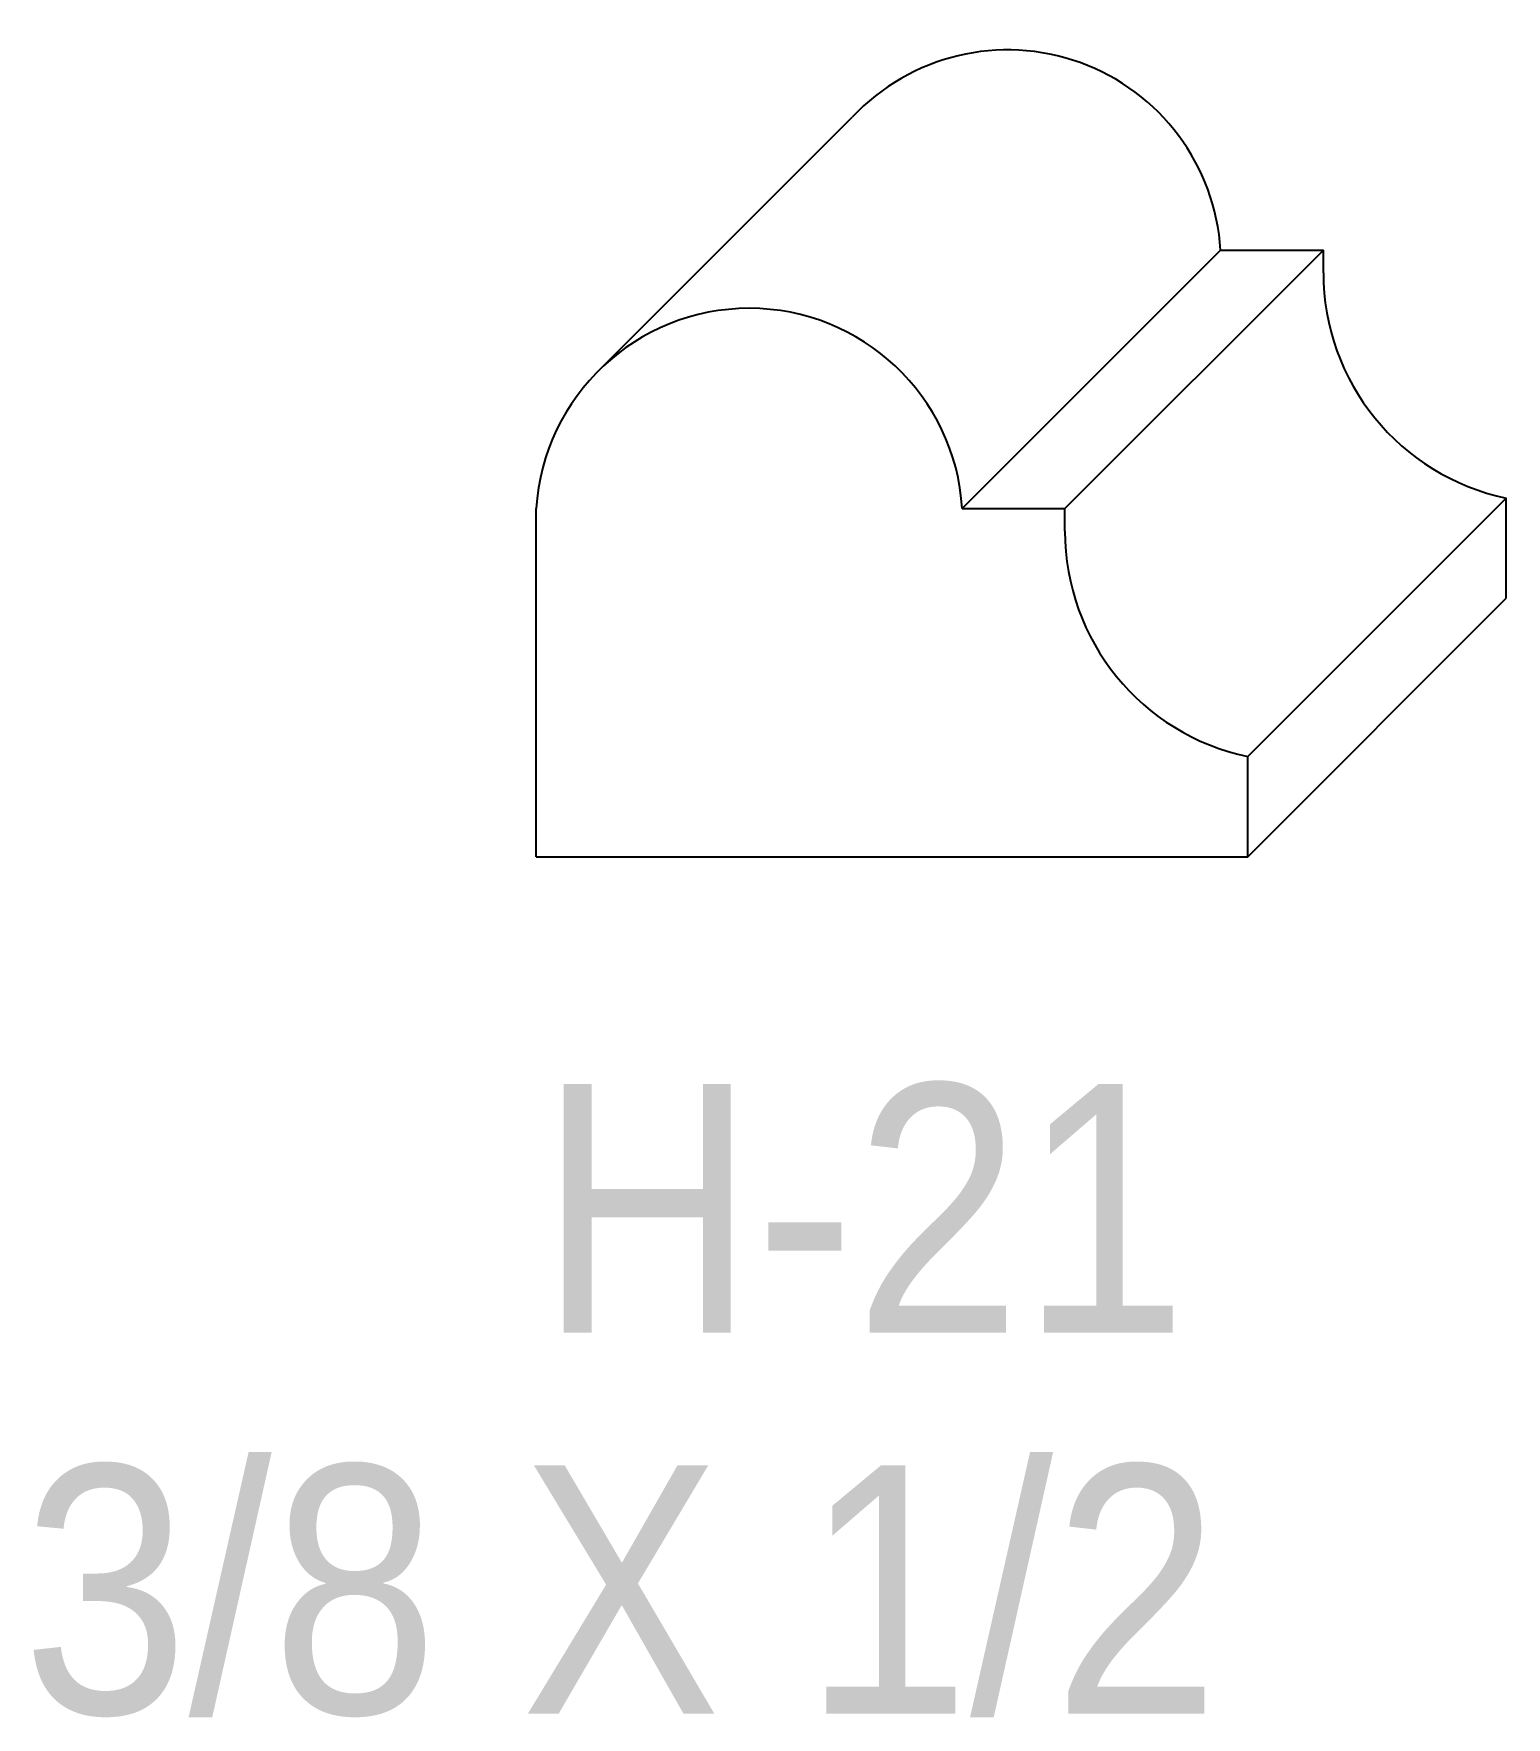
# Model space of a CAD drawing. Extents: x 76.14 to 77.15, y 162.04 to 163.2.
import ezdxf

# ---------------------------------------------------------------- set-up
doc = ezdxf.new("R2010")
doc.units = 0
doc.header["$LTSCALE"] = 5
doc.layers.add('PROFILE', color=7, linetype='CONTINUOUS')
doc.styles.add('TXT', font='TXT', dxfattribs={"height": 3.5})

msp = doc.modelspace()

# ---------------------------------------------------------------- linework, layer by layer
at = {"layer": 'PROFILE', "color": 1, "linetype": 'CONTINUOUS'}
for p, q in [((76.5299, 162.9686), (76.7003, 163.139)), ((76.7755, 162.8712), (76.9522, 163.048)), ((76.8458, 162.8712), (77.0225, 163.048)), ((76.9522, 163.048), (77.0225, 163.048)), ((77.0225, 163.0325), (77.0225, 163.048)), ((76.9709, 162.7017), (77.1476, 162.8784)), ((77.1476, 162.8099), (77.1476, 162.8784)), ((76.4842, 162.6332), (76.4842, 162.8712)), ((76.7755, 162.8712), (76.8458, 162.8712)), ((76.8458, 162.8557), (76.8458, 162.8712)), ((76.9709, 162.6332), (77.1476, 162.8099)), ((76.9709, 162.6332), (76.9709, 162.7017)), ((76.4842, 162.6332), (76.9709, 162.6332))]:
    msp.add_line(p, q, dxfattribs=at)
for centre, major_axis, start_param, end_param in [((76.8066, 163.039), (0.1459, 0), 0.061482, 2.386935), ((77.1799, 163.0325), (0, 0.1574), 1.570796, -3.348198), ((76.6299, 162.8623), (0, 0.1459), -1.509315, 1.509315), ((77.0032, 162.8557), (0, 0.1574), 1.570796, -3.348198)]:
    msp.add_ellipse(centre, major_axis=major_axis, ratio=1, start_param=start_param, end_param=end_param, dxfattribs=at)

# ---------------------------------------------------------------- texts
at = {"layer": 'PROFILE', "color": 1, "linetype": 'CONTINUOUS', "style": 'TXT', "width": 0.9}
for s, p in [('H-21', (76.4862, 162.3078)), ('3/8 X 1/2', (76.1327, 162.0471))]:
    msp.add_text(s, height=0.16996, dxfattribs=at).set_placement(p)

doc.saveas('drawing.dxf')
